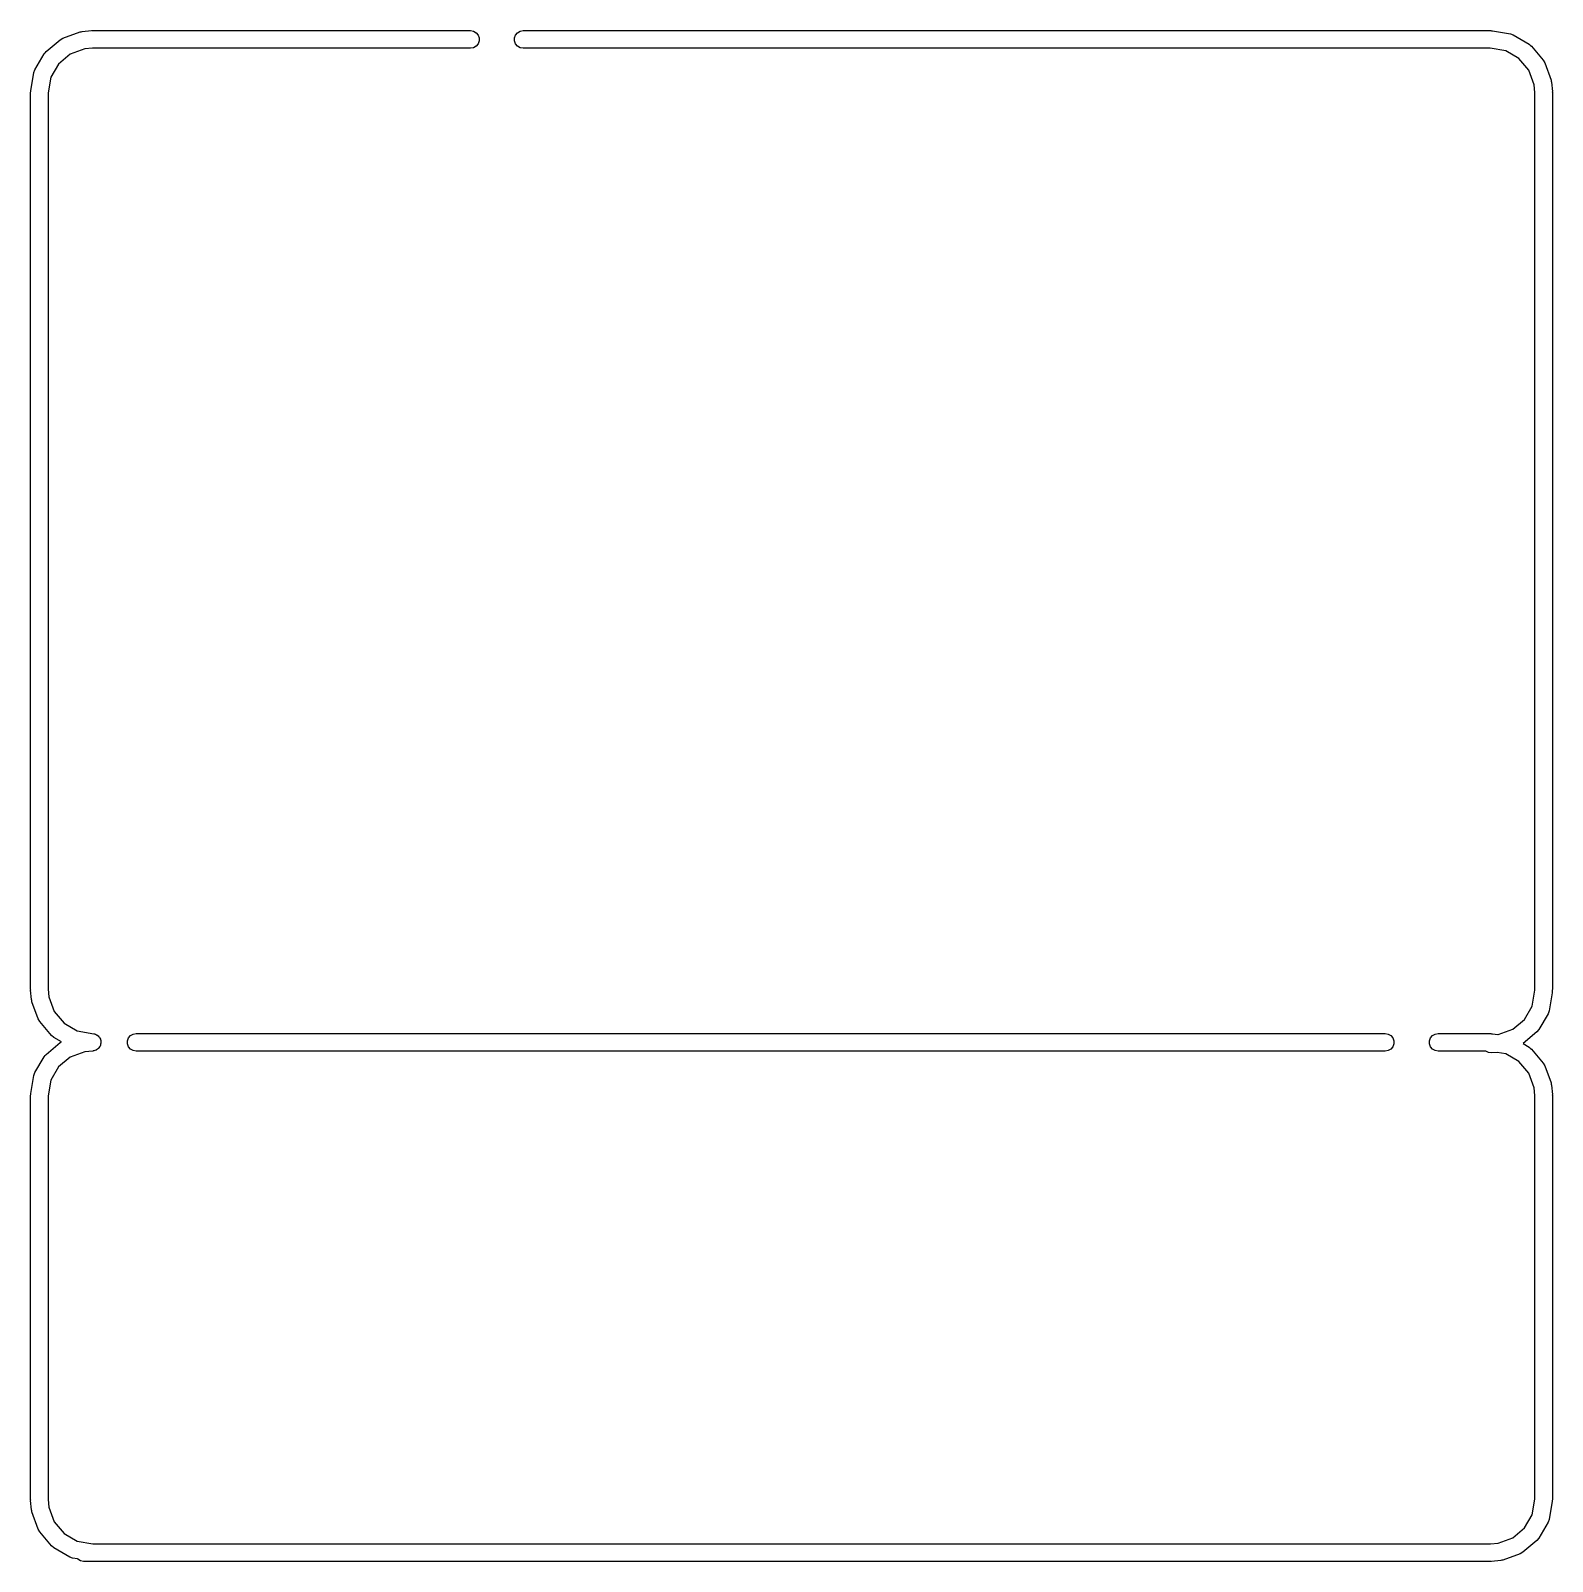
# Model space of a CAD drawing. Extents: x 93 to 179.5, y -158.5 to -71.5.
import ezdxf

# ---------------------------------------------------------------- set-up
doc = ezdxf.new("R2010")
doc.units = 0
doc.header["$MEASUREMENT"] = 0
doc.layers.add('BLACK', color=7, linetype='CONTINUOUS')

msp = doc.modelspace()

# ---------------------------------------------------------------- linework, layer by layer
at = {"layer": 'Black'}
for p, q in [((93.8805, -72.6886), (94.6786, -72.0189)), ((94.6786, -72.0189), (94.829, -71.9321)), ((94.829, -71.9321), (95.808, -71.5757)), ((95.808, -71.5757), (95.8724, -71.5644)), ((95.8724, -71.5644), (95.9355, -71.5475)), ((95.9355, -71.5475), (96.4564, -71.5019)), ((96.4564, -71.5019), (96.4783, -71.5038)), ((96.4783, -71.5038), (96.5, -71.5)), ((96.5, -71.5), (118, -71.5)), ((118, -71.5), (118.171, -71.5302)), ((118.171, -71.5302), (118.321, -71.617)), ((118.321, -71.617), (118.433, -71.75)), ((118.433, -71.75), (118.492, -71.9132)), ((118.492, -72.0868), (118.433, -72.25)), ((118.492, -71.9132), (118.492, -72.0868)), ((120.508, -71.9132), (120.567, -71.75)), ((120.508, -72.0868), (120.508, -71.9132)), ((120.567, -72.25), (120.508, -72.0868)), ((120.567, -71.75), (120.679, -71.617)), ((120.679, -71.617), (120.829, -71.5302)), ((120.829, -71.5302), (121, -71.5)), ((121, -71.5), (176, -71.5)), ((176, -71.5), (176.043, -71.5076)), ((176.043, -71.5076), (176.087, -71.5076)), ((176.087, -71.5076), (177.113, -71.6885)), ((177.113, -71.6885), (177.276, -71.7479)), ((177.276, -71.7479), (178.178, -72.2689)), ((93.2479, -73.7239), (93.7689, -72.8216)), ((93.7689, -72.8216), (93.8247, -72.7551)), ((93.8247, -72.7551), (93.8805, -72.6886)), ((95.2539, -72.8416), (94.5908, -73.398)), ((96.0882, -72.5379), (95.2539, -72.8416)), ((96.5218, -72.5), (96.0882, -72.5379)), ((118, -72.5), (96.5218, -72.5)), ((118.171, -72.4698), (118, -72.5)), ((118.321, -72.383), (118.171, -72.4698)), ((118.433, -72.25), (118.321, -72.383)), ((120.679, -72.383), (120.567, -72.25)), ((120.829, -72.4698), (120.679, -72.383)), ((121, -72.5), (120.829, -72.4698)), ((175.956, -72.5), (121, -72.5)), ((176.852, -72.658), (175.956, -72.5)), ((177.602, -73.0908), (176.852, -72.658)), ((178.178, -72.2689), (178.245, -72.3247)), ((178.245, -72.3247), (178.311, -72.3805)), ((178.311, -72.3805), (178.311, -72.3805)), ((178.311, -72.3805), (178.981, -73.1786)), ((93.0076, -74.9132), (93.1885, -73.8871)), ((93.1885, -73.8871), (93.2479, -73.7239)), ((94.5908, -73.398), (94.158, -74.1476)), ((178.158, -73.7539), (177.602, -73.0908)), ((178.462, -74.5882), (178.158, -73.7539)), ((178.981, -73.1786), (178.981, -73.1786)), ((178.981, -73.1786), (179.068, -73.329)), ((179.068, -73.329), (179.424, -74.308)), ((94.158, -74.1476), (94, -75.0437)), ((178.5, -75.0218), (178.462, -74.5882)), ((179.424, -74.308), (179.436, -74.3724)), ((179.436, -74.3724), (179.453, -74.4355)), ((179.453, -74.4355), (179.498, -74.9564)), ((93, -75), (93.0076, -74.9569)), ((93, -126), (93, -75)), ((93.0076, -74.9569), (93.0076, -74.9132)), ((94, -75.0437), (94, -125.978)), ((178.5, -126), (178.5, -75.0218)), ((179.498, -74.9564), (179.496, -74.9783)), ((179.496, -74.9783), (179.5, -75)), ((179.5, -75), (179.5, -126)), ((93.0038, -126.022), (93, -126)), ((93.0019, -126.044), (93.0038, -126.022)), ((93.0475, -126.565), (93.0019, -126.044)), ((94, -125.978), (94.0379, -126.412)), ((178.342, -126.952), (178.505, -126.028)), ((178.505, -126.028), (178.5, -126)), ((179.5, -126), (179.492, -126.043)), ((179.492, -126.043), (179.492, -126.187)), ((93.0644, -126.628), (93.0475, -126.565)), ((93.0757, -126.692), (93.0644, -126.628)), ((93.4321, -127.671), (93.0757, -126.692)), ((94.0379, -126.412), (94.3416, -127.246)), ((177.909, -127.702), (178.342, -126.952)), ((179.492, -126.187), (179.311, -127.213)), ((93.5189, -127.821), (93.4321, -127.671)), ((94.1886, -128.62), (93.5189, -127.821)), ((94.3416, -127.246), (94.898, -127.909)), ((177.246, -128.258), (177.909, -127.702)), ((179.252, -127.376), (178.731, -128.278)), ((179.311, -127.213), (179.252, -127.376)), ((179.252, -127.376), (179.252, -127.376)), ((94.3216, -128.731), (94.1886, -128.62)), ((94.7493, -128.978), (94.3216, -128.731)), ((94.898, -127.909), (95.6476, -128.342)), ((95.6476, -128.342), (96.5868, -128.508)), ((96.5868, -128.508), (96.6075, -128.515)), ((96.6075, -128.515), (96.6294, -128.517)), ((96.6294, -128.517), (96.6886, -128.545)), ((96.6886, -128.545), (96.75, -128.567)), ((96.75, -128.567), (96.7669, -128.581)), ((96.7669, -128.581), (96.7868, -128.59)), ((96.7868, -128.59), (96.833, -128.637)), ((96.833, -128.637), (96.883, -128.679)), ((96.883, -128.679), (96.894, -128.698)), ((96.894, -128.698), (96.9096, -128.713)), ((96.9096, -128.713), (96.9372, -128.772)), ((98.5076, -128.913), (98.567, -128.75)), ((98.567, -128.75), (98.6786, -128.617)), ((98.6786, -128.617), (98.829, -128.53)), ((98.829, -128.53), (99, -128.5)), ((99, -128.5), (170, -128.5)), ((170, -128.5), (170.171, -128.53)), ((170.171, -128.53), (170.321, -128.617)), ((170.321, -128.617), (170.433, -128.75)), ((170.433, -128.75), (170.492, -128.913)), ((172.508, -128.913), (172.567, -128.75)), ((172.567, -128.75), (172.679, -128.617)), ((172.679, -128.617), (172.829, -128.53)), ((172.829, -128.53), (173, -128.5)), ((173, -128.5), (176, -128.5)), ((176, -128.5), (176.043, -128.508)), ((176.043, -128.508), (176.087, -128.508)), ((176.087, -128.508), (176.401, -128.563)), ((176.401, -128.563), (176.412, -128.562)), ((176.412, -128.562), (177.246, -128.258)), ((178.62, -128.411), (177.834, -129.07)), ((178.731, -128.278), (178.62, -128.411)), ((93.8805, -129.689), (94.6786, -129.019)), ((94.6786, -129.019), (94.7493, -128.978)), ((96.0882, -129.538), (95.2539, -129.842)), ((96.5436, -129.498), (96.0882, -129.538)), ((96.5648, -129.492), (96.5436, -129.498)), ((96.5868, -129.492), (96.5648, -129.492)), ((96.6482, -129.47), (96.5868, -129.492)), ((96.7113, -129.453), (96.6482, -129.47)), ((96.7293, -129.441), (96.7113, -129.453)), ((96.75, -129.433), (96.7293, -129.441)), ((96.8001, -129.391), (96.75, -129.433)), ((96.8536, -129.354), (96.8001, -129.391)), ((96.8662, -129.336), (96.8536, -129.354)), ((96.883, -129.321), (96.8662, -129.336)), ((96.9157, -129.265), (96.883, -129.321)), ((96.9532, -129.211), (96.9157, -129.265)), ((96.9372, -128.772), (96.9698, -128.829)), ((96.9588, -129.19), (96.9532, -129.211)), ((96.9698, -129.171), (96.9588, -129.19)), ((96.9698, -128.829), (96.9737, -128.851)), ((96.9812, -129.107), (96.9698, -129.171)), ((96.9737, -128.851), (96.983, -128.871)), ((96.9981, -129.044), (96.9812, -129.107)), ((96.983, -128.871), (96.9887, -128.936)), ((96.9887, -128.936), (97, -129)), ((97, -129), (96.9962, -129.022)), ((96.9962, -129.022), (96.9981, -129.044)), ((98.5076, -129.087), (98.5076, -128.913)), ((98.567, -129.25), (98.5076, -129.087)), ((98.6786, -129.383), (98.567, -129.25)), ((98.829, -129.47), (98.6786, -129.383)), ((99, -129.5), (98.829, -129.47)), ((170, -129.5), (99, -129.5)), ((170.171, -129.47), (170, -129.5)), ((170.321, -129.383), (170.171, -129.47)), ((170.433, -129.25), (170.321, -129.383)), ((170.492, -129.087), (170.433, -129.25)), ((170.492, -128.913), (170.492, -129.087)), ((172.508, -129.087), (172.508, -128.913)), ((172.567, -129.25), (172.508, -129.087)), ((172.679, -129.383), (172.567, -129.25)), ((172.829, -129.47), (172.679, -129.383)), ((173, -129.5), (172.829, -129.47)), ((175.704, -129.5), (173, -129.5)), ((175.713, -129.51), (175.704, -129.5)), ((175.871, -129.583), (175.713, -129.51)), ((176.044, -129.598), (175.871, -129.583)), ((176.357, -129.571), (176.044, -129.598)), ((176.852, -129.658), (176.357, -129.571)), ((177.834, -129.07), (178.178, -129.269)), ((178.178, -129.269), (178.245, -129.325)), ((178.245, -129.325), (178.311, -129.38)), ((178.311, -129.38), (178.311, -129.38)), ((178.311, -129.38), (178.981, -130.179)), ((93.2479, -130.724), (93.7689, -129.822)), ((93.7689, -129.822), (93.8247, -129.755)), ((93.8247, -129.755), (93.8805, -129.689)), ((94.5908, -130.398), (94.158, -131.148)), ((95.2539, -129.842), (94.5908, -130.398)), ((177.602, -130.091), (176.852, -129.658)), ((178.158, -130.754), (177.602, -130.091)), ((178.981, -130.179), (178.981, -130.179)), ((178.981, -130.179), (179.068, -130.329)), ((179.068, -130.329), (179.424, -131.308)), ((93.0076, -131.913), (93.1885, -130.887)), ((93.1885, -130.887), (93.2479, -130.724)), ((94.158, -131.148), (94, -132.044)), ((178.462, -131.588), (178.158, -130.754)), ((179.424, -131.308), (179.436, -131.372)), ((93, -132), (93.0076, -131.957)), ((93, -155), (93, -132)), ((93.0076, -131.957), (93.0076, -131.913)), ((94, -132.044), (94, -154.978)), ((178.5, -132.022), (178.462, -131.588)), ((178.5, -154.956), (178.5, -132.022)), ((179.436, -131.372), (179.453, -131.435)), ((179.453, -131.435), (179.498, -131.956)), ((179.498, -131.956), (179.496, -131.978)), ((179.496, -131.978), (179.5, -132)), ((179.5, -132), (179.5, -155)), ((93.0038, -155.022), (93, -155)), ((93.0019, -155.044), (93.0038, -155.022)), ((93.0475, -155.565), (93.0019, -155.044)), ((93.0644, -155.628), (93.0475, -155.565)), ((93.0757, -155.692), (93.0644, -155.628)), ((93.4321, -156.671), (93.0757, -155.692)), ((94, -154.978), (94.0379, -155.412)), ((94.0379, -155.412), (94.3416, -156.246)), ((178.342, -155.852), (178.5, -154.956)), ((179.492, -155.087), (179.311, -156.113)), ((179.5, -155), (179.492, -155.043)), ((179.492, -155.043), (179.492, -155.087)), ((94.3416, -156.246), (94.898, -156.909)), ((177.909, -156.602), (178.342, -155.852)), ((179.252, -156.276), (178.731, -157.178)), ((179.311, -156.113), (179.252, -156.276)), ((179.252, -156.276), (179.252, -156.276)), ((93.5189, -156.821), (93.4321, -156.671)), ((94.1886, -157.62), (93.5189, -156.821)), ((94.898, -156.909), (95.6476, -157.342)), ((95.6476, -157.342), (96.5437, -157.5)), ((175.978, -157.5), (176.412, -157.462)), ((176.412, -157.462), (177.246, -157.158)), ((177.246, -157.158), (177.909, -156.602)), ((178.62, -157.311), (177.821, -157.981)), ((178.731, -157.178), (178.62, -157.311)), ((94.3216, -157.731), (94.1886, -157.62)), ((95.2239, -158.252), (94.3216, -157.731)), ((95.3871, -158.311), (95.2239, -158.252)), ((95.6588, -158.359), (95.3871, -158.311)), ((96.5437, -157.5), (175.978, -157.5)), ((177.671, -158.068), (176.692, -158.424)), ((177.821, -157.981), (177.671, -158.068)), ((95.6786, -158.383), (95.6588, -158.359)), ((95.829, -158.47), (95.6786, -158.383)), ((96, -158.5), (95.829, -158.47)), ((176, -158.5), (96, -158.5)), ((176.022, -158.496), (176, -158.5)), ((176.044, -158.498), (176.022, -158.496)), ((176.565, -158.453), (176.044, -158.498)), ((176.628, -158.436), (176.565, -158.453)), ((176.692, -158.424), (176.628, -158.436))]:
    msp.add_line(p, q, dxfattribs=at)

doc.saveas('drawing.dxf')
